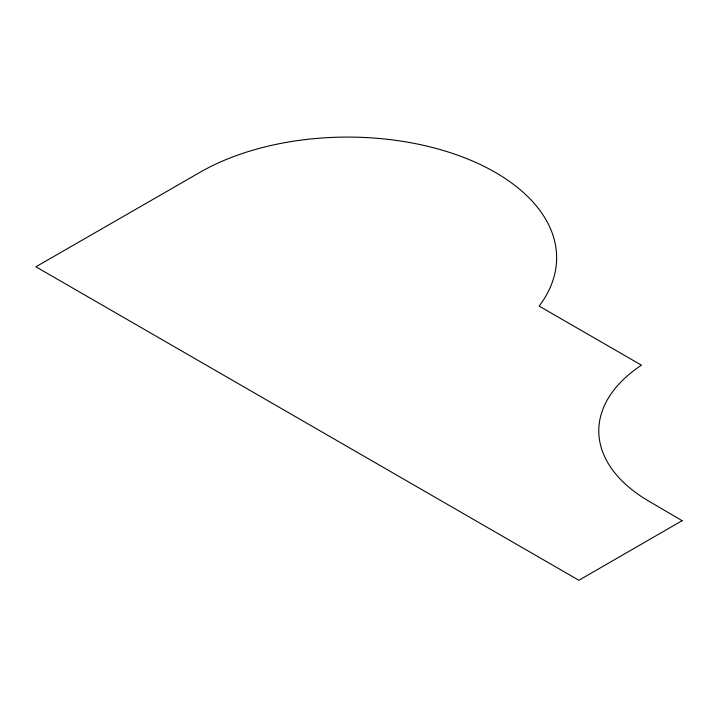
<?xml version="1.0" encoding="UTF-8"?>
<svg xmlns="http://www.w3.org/2000/svg" width="718" height="718" viewBox="0 0 718 718"><rect width="100%" height="100%" fill="white"/><g stroke="black" fill="none" stroke-linecap="round" stroke-linejoin="round"><path stroke-width="1.08" d="M682.1 520.685L578.879 580.279L35.9 266.791L197.971 173.487A209.055 120.696 0 0 1 464.331 157.664A209.055 120.696 0 0 1 539.146 306.101L641.461 365.175A173.056 99.91 0 0 0 649.539 501.568L682.1 520.685"/></g></svg>
